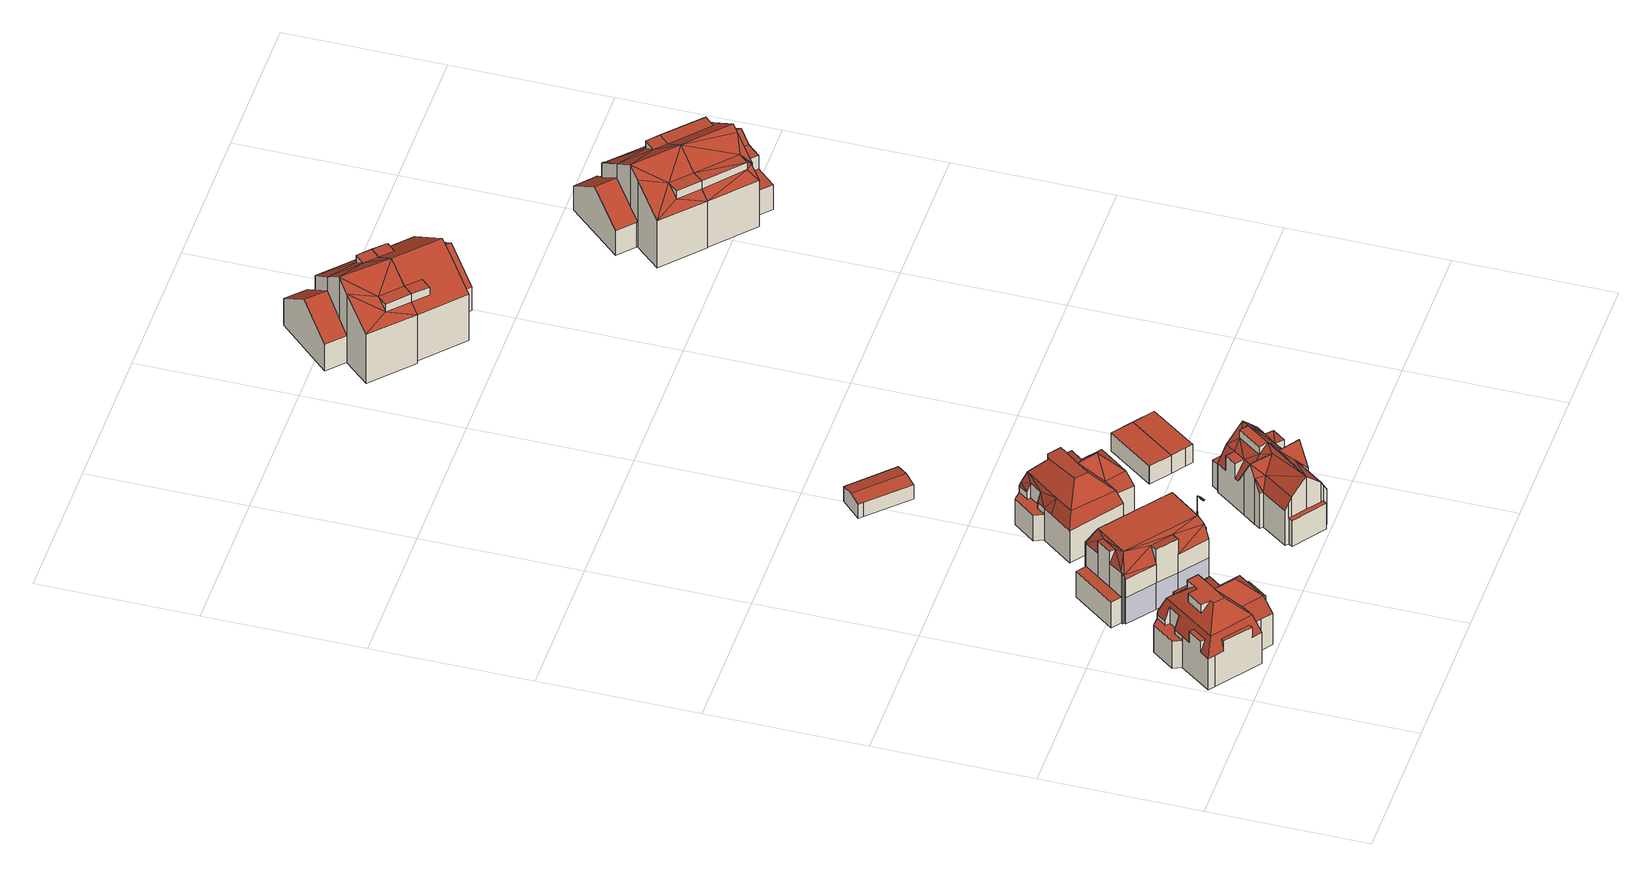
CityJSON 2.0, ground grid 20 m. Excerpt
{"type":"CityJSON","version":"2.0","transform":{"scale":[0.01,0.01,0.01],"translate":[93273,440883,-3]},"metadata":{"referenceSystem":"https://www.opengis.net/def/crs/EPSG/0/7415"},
"CityObjects":{
"building1":{"type":"Building","attributes":{"yearOfConstruction":1922,"hoogste_bouwlaag":2,"statusOmschr":"Pand in gebruik","aantalBouwlagen":3,"laagste_bouwlaag":0,"typeOmschr":"vrijstaand","class":"Pand"},"address":[{"CountryName":"Nederland","LocalityName":"Rotterdam","ThoroughfareNumber":"3","ThoroughfareName":"Plaszicht","PostalCode":"3054AV"}],"geometry":[{"type":"Solid","lod":"2","boundaries":[[[[0,1,2,3,4,5,6,7,8,9,10,11,12]],[[13,14,15,16]],[[17,18,19]],[[20,21,22,23]],[[18,24,25,19]],[[24,26,27,25]],[[26,28,29,27]],[[30,31,24,32]],[[33,34,35,36,37,38,39,28,26,24,31]],[[32,24,18,17]],[[36,35,40,29,28,39,41,42]],[[43,44,45,46]],[[25,27,47,48]],[[49,50,51,52]],[[30,32,53,54]],[[55,56,57,58,59,60,61,62]],[[63,19,25,48,64]],[[65,66,67,68,52,51,69,70,29,40,71,72,73,74]],[[75,76,17,19,63,77,14,13]],[[78,47,27,29,70,79,80,21,20]],[[46,45,81,71,40,30,54,82]],[[83,40,35]],[[84,40,83]],[[30,84,31]],[[30,40,84]],[[17,53,32]],[[76,53,17]],[[42,41,38,37]],[[84,83,34,33]],[[74,73,55,62]],[[56,55,73,72]],[[60,59,67,66]],[[68,67,59,8,7,70,69,50,49]],[[61,60,66,65]],[[62,61,65,74]],[[82,54,12,11,71,81,44,43]],[[54,53,0,12]],[[1,0,53,76]],[[16,15,77,63,2,1,76,75]],[[63,64,3,2]],[[64,48,4,3]],[[48,47,5,4]],[[23,22,80,79,6,5,47,78]],[[79,70,7,6]],[[59,58,9,8]],[[10,9,58,57]],[[71,11,10,57,56,72]],[[77,15,14]],[[75,13,16]],[[21,80,22]],[[20,23,78]],[[39,38,41]],[[36,42,37]],[[33,31,84]],[[34,83,35]],[[43,46,82]],[[44,81,45]],[[52,68,49]],[[51,50,69]]]],"semantics":{"surfaces":[{"type":"GroundSurface"},{"type":"RoofSurface"},{"type":"WallSurface"}],"values":[[0,1,1,1,1,1,1,1,1,1,1,1,1,1,1,1,1,1,1,1,1,1,1,1,1,1,1,2,2,2,2,2,2,2,2,2,2,2,2,2,2,2,2,2,2,2,2,2,2,2,2,2,2,2,2,2,2,2,2]]}}]},
"building2":{"type":"Building","attributes":{"yearOfConstruction":1922,"hoogste_bouwlaag":2,"statusOmschr":"Pand in gebruik","aantalBouwlagen":3,"laagste_bouwlaag":0,"typeOmschr":"vrijstaand","class":"Pand"},"address":[{"CountryName":"Nederland","LocalityName":"Rotterdam","ThoroughfareNumber":"4","ThoroughfareName":"Plaszicht","PostalCode":"3054AV"}],"geometry":[{"type":"Solid","lod":"2","boundaries":[[[[85,86,87,88,89,90,91,92,93,94,95,96,97,98,99,100,101,102]],[[103,104,105,106]],[[107,108,109,110]],[[111,112,113,114]],[[115,116,117,118,119,120]],[[121,122,123,108,107,124]],[[125,126,88,87]],[[126,127,89,88]],[[127,128,90,89]],[[114,113,109]],[[108,129,114]],[[108,114,109]],[[113,130,131]],[[113,131,109]],[[108,123,129]],[[129,132,114]],[[133,110,134]],[[107,110,133]],[[135,107,133]],[[124,107,135]],[[136,135,133]],[[136,133,137]],[[103,109,104]],[[134,110,103]],[[134,103,138]],[[134,138,139]],[[110,109,103]],[[104,109,140]],[[141,140,142]],[[104,140,141]],[[140,131,143]],[[109,131,140]],[[115,120,132,129]],[[119,118,131,130]],[[132,120,119,130,112,111]],[[118,93,92,143,131]],[[123,97,96,115,129]],[[141,142,128,127]],[[139,138,126,125]],[[106,105,141,127,126,138]],[[118,117,94,93]],[[95,94,117,116]],[[96,95,116,115]],[[98,97,123,122]],[[122,121,99,98]],[[100,99,121,124]],[[124,135,101,100]],[[102,101,135,136]],[[136,137,85,102]],[[137,133,86,85]],[[140,143,92,91]],[[103,106,138]],[[104,141,105]],[[113,112,130]],[[114,132,111]],[[134,139,125,87,86,133]],[[140,91,90,128,142]]]],"semantics":{"surfaces":[{"type":"GroundSurface"},{"type":"RoofSurface"},{"type":"ClosureSurface"},{"type":"WallSurface"}],"values":[[0,1,1,1,1,1,2,2,2,1,1,1,1,1,1,1,1,1,1,1,1,1,1,1,1,1,1,1,1,1,1,1,3,3,3,3,3,3,3,3,3,3,3,3,3,3,3,3,3,3,3,3,3,3,3,3,3]]}}]},
"cityfurniture1":{"type":"CityFurniture","attributes":{"Lichtpunttype":"Straatverlichting","Brondatum":"12-06-2019","Buurt_nummer":"62","Masttype":"MAST 4M LPH 4M VERZ CON PT D60 PC VALMONT ART.301246 TEK.200.C.452","Lamptype":"PLL 36W KL.830 XTRA POLAR","Buurtnaam":"Hillegersberg Noord","Nummer":"4","Geplaatst_op":"01-01-2000","Wijknummer":"6","Nivo":"0","Datum_laatste_mutatie":"07-06-2019","Straatnaam":"Plaszicht","Thema":"Lichtmasten","Beheerobject":"88528/OVL-004","Armatuurtype":"76 2000 SDN 1X PLL 36W EVSA D60","Objecthoogte":"4","Klasse":"Tertiaire weg","Wijknaam":"Hillegersberg-Schiebroek","class":"Paal","function":"Lichtmast"},"geometry":[{"type":"MultiSurface","lod":"2","boundaries":[[[144,145,146,147]],[[148,149,150,151,152]],[[153,154,155,156,157]],[[156,155,154,158,159]],[[152,151,150,160]],[[161,162,163]],[[164,165,166]],[[167,168,169]],[[170,171,161,163]],[[172,173,174,175]],[[176,177,178]],[[162,179,180,164]],[[154,181,182,158]],[[183,173,172]],[[159,158,145,144]],[[184,149,148]],[[176,178,185]],[[147,186,187]],[[188,189,150]],[[182,190,191]],[[182,148,190]],[[192,147,187,193]],[[183,194,167,173]],[[168,192,193,169]],[[148,152,190]],[[149,188,150]],[[158,182,191,195]],[[173,167,169,196]],[[179,197,180]],[[198,199,200]],[[181,201,182]],[[202,164,166]],[[188,203,189]],[[158,195,145]],[[180,197,204,205]],[[180,205,165]],[[206,184,148]],[[164,180,165]],[[197,172,175,204]],[[207,208,209,210]],[[203,163,162,189]],[[190,152,160,211]],[[198,156,159,199]],[[145,195,146]],[[179,183,172,197]],[[191,190,211]],[[173,196,174]],[[189,208,207]],[[160,212,213]],[[160,207,210,212]],[[150,189,207,160]],[[208,202,166,209]],[[214,215,216,217]],[[144,147,192]],[[189,202,208]],[[195,191,211,146]],[[215,218,216]],[[219,157,156]],[[194,168,167]],[[194,144,192,168]],[[201,206,148,182]],[[220,170,221]],[[222,223,224,225]],[[153,226,154]],[[227,228,229]],[[189,162,164,202]],[[227,220,221,228]],[[230,231,232]],[[178,177,233]],[[223,232,224]],[[234,235,236]],[[161,237,179,162]],[[221,170,203]],[[176,198,200,177]],[[226,181,154]],[[238,239,240]],[[229,228,188]],[[241,214,242]],[[236,235,243]],[[230,244,245,231]],[[233,177,183]],[[228,221,203,188]],[[234,185,178,235]],[[223,230,232]],[[246,234,236]],[[177,200,194,183]],[[247,248,227,249]],[[226,201,181]],[[226,250,206,201]],[[171,236,237,161]],[[235,178,233,243]],[[199,159,144,194]],[[243,233,183,179]],[[185,251,198,176]],[[251,219,156,198]],[[170,163,203]],[[237,243,179]],[[250,252,184,206]],[[184,229,188,149]],[[236,243,237]],[[200,199,194]],[[253,254,255]],[[254,256,257]],[[258,259,260]],[[241,261,215,214]],[[262,263,234,246]],[[264,265,266,267]],[[268,269,261,241]],[[264,270,271,272]],[[273,267,266,274]],[[275,276,277,278]],[[264,272,265]],[[279,253,255,280]],[[276,281,282,277]],[[281,283,284,282]],[[285,230,223]],[[286,262,246,287]],[[270,275,278,288]],[[261,289,215]],[[254,257,255]],[[256,258,257]],[[290,285,223]],[[240,239,185]],[[257,291,260,292]],[[244,241,242,245]],[[293,286,287,220]],[[294,295,296]],[[270,288,271]],[[260,291,257,258]],[[247,249,252]],[[280,297,298,299]],[[290,223,222]],[[269,299,298,289]],[[269,289,261]],[[300,268,241]],[[286,293,301]],[[263,240,185,234]],[[300,244,230]],[[287,246,236,171]],[[241,244,300]],[[302,303,304]],[[287,171,170,220]],[[302,304,305]],[[217,216,226]],[[215,306,247,218]],[[285,300,230]],[[289,298,306,215]],[[297,307,308,309]],[[239,310,251,185]],[[297,306,298]],[[311,301,293]],[[312,313,153,157,314]],[[255,257,315,307]],[[316,311,293]],[[315,292,311,316]],[[306,309,248,247]],[[280,255,297]],[[307,315,316,308]],[[257,292,315]],[[255,307,297]],[[292,301,311]],[[297,309,306]],[[309,308,248]],[[225,224,310,239]],[[301,262,286]],[[216,218,250,226]],[[231,245,314]],[[317,314,219]],[[232,231,314,317]],[[232,317,310]],[[308,316,293,248]],[[249,184,252]],[[248,293,220,227]],[[218,247,252,250]],[[249,227,229,184]],[[310,317,219,251]],[[314,157,219]],[[224,232,310]],[[318,305,319]],[[319,238,240,263]],[[301,319,263,262]],[[260,318,320]],[[242,214,217]],[[260,320,292]],[[313,217,226,153]],[[292,320,301]],[[242,313,312,314,245]],[[260,302,305,318]],[[305,304,238,319]],[[242,217,313]],[[320,318,319,301]],[[146,211,321]],[[174,196,322,323,324]],[[213,325,326]],[[146,321,186]],[[296,295,269]],[[209,166,327,328]],[[175,174,324]],[[210,209,328,329]],[[204,175,324,330]],[[165,205,330,331]],[[295,299,269]],[[332,294,296]],[[147,146,186]],[[205,204,330]],[[166,165,333,327]],[[165,331,333]],[[283,334,284]],[[279,280,299,295]],[[272,271,335]],[[336,285,290]],[[336,337,285]],[[335,338,302]],[[337,300,285]],[[265,272,335,259]],[[169,193,339,322]],[[265,259,258]],[[278,277,336,340]],[[196,169,322]],[[193,187,339]],[[341,337,342]],[[284,342,337]],[[341,300,337]],[[338,343,303,302]],[[271,288,338,335]],[[277,282,336]],[[288,278,343,338]],[[186,344,339]],[[341,268,300]],[[345,273,274,346]],[[334,347,342,284]],[[341,296,268]],[[296,269,268]],[[282,284,337,336]],[[222,225,238,304]],[[265,258,266]],[[342,332,296,341]],[[348,345,346,349]],[[274,266,258,256]],[[340,343,278]],[[350,351,294,332]],[[294,349,279,295]],[[335,302,260]],[[346,274,254]],[[351,348,294]],[[350,332,342]],[[340,336,290]],[[225,239,238]],[[346,254,253]],[[274,256,254]],[[348,349,294]],[[347,350,342]],[[349,346,253,279]],[[259,335,260]],[[352,276,275,353]],[[329,328,327,333,331,330,324,323,322,339,344,354,355,356,326,325]],[[321,355,354]],[[353,275,270,357]],[[343,340,290,303]],[[321,358,356,355]],[[359,360,264,267]],[[361,359,267,273]],[[290,222,304,303]],[[362,283,281,363]],[[364,361,365]],[[366,353,352,367]],[[363,281,276,352]],[[360,357,270,264]],[[368,369,370]],[[371,372,373]],[[334,283,362,374]],[[361,273,345,372]],[[360,359,361,372,375,369,376,377,374,362,363,352,353,357]],[[347,334,374,377]],[[370,369,375,378]],[[375,348,351,369]],[[351,350,376,369]],[[375,379,378]],[[380,379,375]],[[372,345,348,375]],[[350,347,377,376]],[[381,377,382,383]],[[384,360,385]],[[367,352,363,386]],[[382,377,376,387]],[[388,376,369,368]],[[373,372,361,364]],[[389,362,374,390]],[[390,374,377,381]],[[385,360,391]],[[392,357,393]],[[387,376,388]],[[391,360,357,392]],[[365,361,359,394]],[[366,395,353]],[[386,363,362,389]],[[393,357,353,395]],[[384,394,359,360]],[[380,375,372,371]],[[213,212,325]],[[212,210,329,325]],[[211,160,213,358]],[[187,186,339]],[[211,358,321]],[[186,321,354,344]],[[358,213,326,356]],[[396,397,398]],[[399,400,401]],[[402,403,404]],[[405,406,407]],[[408,409,410]],[[411,412,413]],[[399,401,414]],[[415,414,416,417,418]],[[419,420,421,422]],[[423,404,424,425,426,427,428]],[[425,429,430,431,432,397,413,433]],[[424,425,433]],[[415,417,416,434]],[[415,435,436,437,427,426,425,424,402,400,399,414]],[[426,427,438,432,431]],[[405,439,405,412]],[[412,440,441]],[[405,408,397,396]],[[435,442,436]],[[411,443,444]],[[445,411,444,446,408,410,447]],[[414,434,415]],[[448,408,446]],[[425,426,430,429]],[[405,396,398,439]],[[437,442,428]],[[428,449,450,442]],[[424,433,402]],[[414,434,416]],[[396,405,412,413,397]],[[412,411,445,447,410,408,405]],[[421,425,426,422]],[[428,437,427]],[[451,412,440]],[[450,435,415]],[[412,441,405]],[[406,405,412]],[[399,403,400]],[[442,435,450]],[[409,407,406,451,440,441]],[[442,437,436]],[[412,411,440]],[[405,409,408]],[[452,399,414]],[[440,411,445]],[[453,404,403,452]],[[434,412,405,415]],[[406,412,451]],[[409,405,441]],[[403,399,452]],[[404,402,424]],[[444,446,448,426,425,443]],[[405,407,409]],[[414,401,400,402,433,413,412,434,414,434]],[[408,410,447,445,411,413,397]],[[426,431,430]],[[453,449,428,423,404]],[[427,437,438]],[[449,453,452,414,415,450]],[[409,441,440,445,447,410]],[[403,402,400]],[[398,397,432,438,437,436,435,418,417,415,418,415,405,439]],[[415,418,435]],[[454,455,456,457]],[[457,425,426,456]],[[458,459,457,456,460]],[[459,425,457]],[[461,462,443,425,459,458]],[[419,455,454,420]],[[463,446,464,460,426]],[[456,426,460]],[[461,464,446,462]],[[456,455,419,422,426]],[[458,460,464,461]],[[465,420,454,457,425]]]}]},
"building3":{"type":"Building","attributes":{"yearOfConstruction":1922,"hoogste_bouwlaag":2,"statusOmschr":"Pand in gebruik","aantalBouwlagen":3,"laagste_bouwlaag":0,"typeOmschr":"vrijstaand","class":"Pand"},"address":[{"CountryName":"Nederland","LocalityName":"Rotterdam","ThoroughfareNumber":"5","ThoroughfareName":"Plaszicht","PostalCode":"3054AV"}],"geometry":[{"type":"Solid","lod":"2","boundaries":[[[[466,467,468,469,470,471,472,473,474,475,476]],[[477,478,479,480]],[[479,481,482,483]],[[484,485,486]],[[481,487,488,482]],[[489,490,491,488,487]],[[492,493,489,487,481,479,478]],[[482,488,494,495]],[[486,483,496,497]],[[498,499,490,477]],[[500,501,480,484]],[[483,482,495,496]],[[484,486,497,500]],[[502,494,488,491]],[[477,480,501,498]],[[503,504,505,506,507,508,509,510]],[[480,479,485]],[[484,480,485]],[[485,479,483]],[[486,485,483]],[[477,511,478]],[[477,512,511]],[[512,490,513]],[[477,490,512]],[[499,514,515]],[[499,515,516]],[[490,516,517]],[[517,518,491]],[[517,519,518]],[[490,499,516]],[[518,502,491]],[[490,517,491]],[[512,513,489,493]],[[511,512,493,492]],[[508,507,518,519]],[[507,472,471,494,502,518]],[[509,508,519,517]],[[510,509,517,516]],[[516,515,503,510]],[[504,503,515,514]],[[507,506,473,472]],[[474,473,506,505]],[[475,474,505,504]],[[498,501,466,476]],[[467,466,501,500]],[[500,497,468,467]],[[497,496,469,468]],[[496,495,470,469]],[[495,494,471,470]],[[489,513,490]],[[492,478,511]],[[498,476,475,504,514,499]]]],"semantics":{"surfaces":[{"type":"GroundSurface"},{"type":"RoofSurface"},{"type":"WallSurface"}],"values":[[0,1,1,1,1,1,1,1,1,1,1,1,1,1,1,1,1,1,1,1,1,1,1,1,1,1,1,1,1,1,1,1,2,2,2,2,2,2,2,2,2,2,2,2,2,2,2,2,2,2,2,2]]}}]},
"building4":{"type":"Building","attributes":{"yearOfConstruction":1922,"hoogste_bouwlaag":2,"statusOmschr":"Pand in gebruik","aantalBouwlagen":4,"laagste_bouwlaag":1,"typeOmschr":"vrijstaand","class":"Pand"},"address":[{"CountryName":"Nederland","LocalityName":"Rotterdam","ThoroughfareNumber":"6","ThoroughfareName":"Plaszicht","PostalCode":"3054AV"}],"geometry":[{"type":"Solid","lod":"2","boundaries":[[[[520,521,522,523,524,525,526,527,528,529,530,531,532,533,534,535,536,537]],[[538,539,540,541]],[[542,543,544,545]],[[546,547,548,549]],[[550,551,552,553]],[[554,555,541,556]],[[553,552,557,558]],[[559,560,561,562,563,564]],[[565,566,567,568,556]],[[569,570,551,550]],[[540,539,571,572,573]],[[574,575,576,577,578,579,580]],[[581,557,582,583,584,585]],[[586,587,588,589,590]],[[586,590,591]],[[573,586,591]],[[544,573,591]],[[592,540,573]],[[592,541,540]],[[593,541,592]],[[594,565,593]],[[594,593,545]],[[593,556,541]],[[544,592,573]],[[593,565,556]],[[595,570,596]],[[595,548,570]],[[573,572,586]],[[586,572,597]],[[597,598,587]],[[586,597,587]],[[557,591,582]],[[551,544,552]],[[570,545,544]],[[548,545,570]],[[599,594,545]],[[548,599,545]],[[544,591,552]],[[547,599,548]],[[557,552,591]],[[570,544,551]],[[593,592,543,542]],[[564,563,565,594]],[[563,562,566,565]],[[559,564,594,599]],[[562,535,534,567,566]],[[546,521,520,559,599,547]],[[591,590,576,575]],[[583,582,574,580]],[[590,589,577,576]],[[582,591,575,574]],[[584,583,580,525,524]],[[577,589,588,529,528]],[[581,585,523,522]],[[585,584,524,523]],[[580,579,526,525]],[[579,578,527,526]],[[528,527,578,577]],[[530,529,588,587]],[[587,598,531,530]],[[532,531,598,597]],[[571,533,532,597,572]],[[554,568,567,534,533,571,539,538,555]],[[536,535,562,561]],[[537,536,561,560]],[[560,559,520,537]],[[541,555,538]],[[545,593,542]],[[544,543,592]],[[595,549,548]],[[556,568,554]],[[596,570,569]],[[558,557,581]],[[596,569,550,553,558,581,522,521,546,549,595]]]],"semantics":{"surfaces":[{"type":"GroundSurface"},{"type":"RoofSurface"},{"type":"WallSurface"}],"values":[[0,1,1,1,1,1,1,1,1,1,1,1,1,1,1,1,1,1,1,1,1,1,1,1,1,1,1,1,1,1,1,1,1,1,1,1,1,1,1,1,1,2,2,2,2,2,2,2,2,2,2,2,2,2,2,2,2,2,2,2,2,2,2,2,2,2,2,2,2,2,2,2,2,2]]}}]},
"building5":{"type":"Building","attributes":{"yearOfConstruction":1935,"statusOmschr":"Pand in gebruik","aantalBouwlagen":1,"class":"Pand"},"address":[{"CountryName":"Nederland","LocalityName":"Rotterdam"}],"geometry":[{"type":"Solid","lod":"2","boundaries":[[[[600,601,602,603,604]],[[605,606,607,608]],[[608,607,609,610,611]],[[600,604,606,605]],[[605,608,611,601,600]],[[611,610,602,601]],[[610,609,603,602]],[[606,604,603,609,607]]]],"semantics":{"surfaces":[{"type":"GroundSurface"},{"type":"RoofSurface"},{"type":"WallSurface"}],"values":[[0,1,1,2,2,2,2,2]]}}]},
"building6":{"type":"Building","attributes":{"yearOfConstruction":1922,"statusOmschr":"Pand in gebruik","aantalBouwlagen":1,"class":"Pand"},"address":[{"CountryName":"Nederland","LocalityName":"Rotterdam"}],"geometry":[{"type":"Solid","lod":"2","boundaries":[[[[612,613,614,615,616]],[[617,618,619,620,621]],[[617,621,613,612]],[[621,620,614,613]],[[620,619,615,614]],[[616,615,619,618]],[[612,616,618,617]]]],"semantics":{"surfaces":[{"type":"GroundSurface"},{"type":"RoofSurface"},{"type":"WallSurface"}],"values":[[0,1,2,2,2,2,2]]}}]},
"building7":{"type":"Building","attributes":{"yearOfConstruction":1922,"statusOmschr":"Pand in gebruik","aantalBouwlagen":1,"class":"Pand"},"address":[{"CountryName":"Nederland","LocalityName":"Rotterdam"}],"geometry":[{"type":"Solid","lod":"2","boundaries":[[[[622,623,624,613,612]],[[625,617,621,626,627]],[[625,627,623,622]],[[627,626,624,623]],[[626,621,613,624]],[[612,613,621,617]],[[622,612,617,625]]]],"semantics":{"surfaces":[{"type":"GroundSurface"},{"type":"RoofSurface"},{"type":"WallSurface"}],"values":[[0,1,2,2,2,2,2]]}}]},
"building8":{"type":"Building","attributes":{"yearOfConstruction":1935,"hoogste_bouwlaag":2,"statusOmschr":"Pand in gebruik","aantalBouwlagen":3,"laagste_bouwlaag":0,"typeOmschr":"half vrijstaand","class":"Pand"},"address":[{"CountryName":"Nederland","LocalityName":"Rotterdam","ThoroughfareNumber":"6","ThoroughfareName":"Wilgenoord","PostalCode":"3054AW"}],"geometry":[{"type":"Solid","lod":"2","boundaries":[[[[628,629,630,631,632,633,634,635]],[[636,637,638,639]],[[640,641,642,643]],[[644,645,646,647,648]],[[647,646,649,650,651]],[[652,653,654]],[[652,654,655]],[[639,638,656]],[[638,657,658]],[[654,653,657]],[[654,657,638]],[[638,658,656]],[[656,658,641]],[[641,658,659]],[[660,661,662]],[[661,659,662]],[[656,641,640]],[[641,659,661]],[[663,661,660]],[[655,654,637,636]],[[643,642,661,663]],[[648,647,657,653]],[[647,651,658,657]],[[651,650,659,658]],[[660,662,631,630]],[[650,649,633,632]],[[645,634,633,649,646]],[[635,634,645,644]],[[644,648,628,635]],[[639,656,640,643,663,660,630,629,652,655,636]],[[637,654,638]],[[641,661,642]],[[650,632,631,662,659]],[[652,629,628,648,653]]]],"semantics":{"surfaces":[{"type":"GroundSurface"},{"type":"RoofSurface"},{"type":"WallSurface"}],"values":[[0,1,1,1,1,1,1,1,1,1,1,1,1,1,1,1,1,1,1,2,2,2,2,2,2,2,2,2,2,2,2,2,2,2]]}}]},
"building9":{"type":"Building","attributes":{"yearOfConstruction":1935,"hoogste_bouwlaag":2,"statusOmschr":"Pand in gebruik","aantalBouwlagen":3,"laagste_bouwlaag":0,"typeOmschr":"half vrijstaand","class":"Pand"},"address":[{"CountryName":"Nederland","LocalityName":"Rotterdam","ThoroughfareNumber":"6","ThoroughfareName":"Wilgenoord","PostalCode":"3054AW"}],"geometry":[{"type":"Solid","lod":"2","boundaries":[[[[664,665,666,667,668,669,670,671]],[[652,655,672,673,639,656,674,675,676]],[[677,636,639,673]],[[678,640,643,679]],[[680,681,682,683,684]],[[684,683,685,686,687]],[[656,640,678,688,663,660,689,690,674]],[[672,655,636,677]],[[676,675,683,682]],[[675,674,685,683]],[[674,690,686,685]],[[686,690,689,667,666]],[[679,643,663,688]],[[639,636,655,652,669,668,660,663,643,640,656]],[[671,670,682,681]],[[664,671,681,680]],[[680,684,687,665,664]],[[687,686,666,665]],[[689,660,668,667]],[[677,673,672]],[[678,679,688]],[[682,670,669,652,676]]]],"semantics":{"surfaces":[{"type":"GroundSurface"},{"type":"RoofSurface"},{"type":"WallSurface"}],"values":[[0,1,1,1,1,1,1,2,2,2,2,2,2,2,2,2,2,2,2,2,2,2]]}}]},
"building10":{"type":"Building","attributes":{"yearOfConstruction":1935,"hoogste_bouwlaag":2,"statusOmschr":"Pand in gebruik","aantalBouwlagen":3,"laagste_bouwlaag":0,"typeOmschr":"half vrijstaand","class":"Pand"},"address":[{"CountryName":"Nederland","LocalityName":"Rotterdam","ThoroughfareNumber":"4","ThoroughfareName":"Wilgenoord","PostalCode":"3054AW"}],"geometry":[{"type":"Solid","lod":"2","boundaries":[[[[691,692,693,694,695,696,697,698,699,700]],[[701,702,703,704]],[[705,706,707,708]],[[709,710,711,712,713,714,715]],[[713,712,716,717,718,719]],[[720,721,722]],[[703,722,723]],[[703,723,724]],[[725,720,726]],[[704,703,724]],[[727,722,721]],[[728,727,721]],[[720,722,703]],[[725,721,720]],[[706,723,729]],[[724,723,706]],[[724,706,705]],[[730,731,732]],[[706,732,731]],[[706,729,732]],[[733,731,730]],[[726,720,702,701]],[[708,707,731,733]],[[715,714,727,728]],[[714,713,722,727]],[[713,719,723,722]],[[719,718,729,723]],[[718,696,695,732,729]],[[730,732,695,694]],[[718,717,697,696]],[[717,716,698,697]],[[711,699,698,716,712]],[[700,699,711,710]],[[691,700,710,709]],[[715,728,721,692,691,709]],[[693,692,721,725]],[[704,724,705,708,733,730,694,693,725,726,701]],[[702,720,703]],[[706,731,707]]]],"semantics":{"surfaces":[{"type":"GroundSurface"},{"type":"RoofSurface"},{"type":"WallSurface"}],"values":[[0,1,1,1,1,1,1,1,1,1,1,1,1,1,1,1,1,1,1,1,1,2,2,2,2,2,2,2,2,2,2,2,2,2,2,2,2,2,2]]}}]},
"building11":{"type":"Building","attributes":{"yearOfConstruction":1935,"hoogste_bouwlaag":2,"statusOmschr":"Pand in gebruik","aantalBouwlagen":3,"laagste_bouwlaag":0,"typeOmschr":"half vrijstaand","class":"Pand"},"address":[{"CountryName":"Nederland","LocalityName":"Rotterdam","ThoroughfareNumber":"3","ThoroughfareName":"Wilgenoord","PostalCode":"3054AW"}],"geometry":[{"type":"Solid","lod":"2","boundaries":[[[[734,735,736,737,738,739,740,741,742]],[[743,701,704,744]],[[745,746,747,748]],[[749,750,751,746,745,752]],[[753,725,726,754,744,704,724,755,756,757,758]],[[748,747,759,760,761]],[[762,763,764,765,766]],[[767,768,769]],[[769,768,770]],[[771,724,767]],[[767,769,772]],[[767,724,705]],[[755,724,771]],[[771,767,772]],[[768,733,730]],[[768,730,770]],[[773,705,708]],[[767,705,773]],[[754,726,701,743]],[[757,756,747,746]],[[758,757,746,751]],[[755,771,760,759]],[[756,755,759,747]],[[760,771,772,764,763]],[[751,750,753,758]],[[773,708,733,768]],[[761,760,763,762]],[[748,761,762,766,735,734,752,745]],[[766,765,736,735]],[[764,772,769,737,736,765]],[[769,770,738,737]],[[770,730,739,738]],[[704,701,726,725,740,739,730,733,708,705,724]],[[742,741,750,749]],[[734,742,749,752]],[[743,744,754]],[[767,773,768]],[[750,741,740,725,753]]]],"semantics":{"surfaces":[{"type":"GroundSurface"},{"type":"RoofSurface"},{"type":"WallSurface"}],"values":[[0,1,1,1,1,1,1,1,1,1,1,1,1,1,1,1,1,1,2,2,2,2,2,2,2,2,2,2,2,2,2,2,2,2,2,2,2,2]]}}]}
},
"vertices":[
[1113,720,69],[1351,542,69],[986,65,69],[854,163,69],[745,244,69],[631,90,69],[96,488,69],[15,547,69],[312,948,69],[260,1055,69],[478,1340,69],[608,1326,69],[1227,874,69],[1226,470,699],[1023,204,716],[1067,171,716],[1270,436,699],[1239,536,794],[924,492,1016],[969,172,794],[546,214,698],[220,456,701],[191,417,701],[517,175,698],[684,670,1016],[727,351,794],[571,518,1016],[616,200,794],[447,610,1016],[134,557,794],[1121,860,794],[794,818,1016],[1008,707,794],[872,923,1016],[748,1016,1016],[666,905,1016],[634,862,1016],[528,941,1016],[379,739,1016],[485,661,1016],[629,1225,794],[379,739,882],[528,941,882],[1043,1008,751],[786,1196,757],[751,1149,758],[1009,961,751],[631,90,545],[745,244,545],[230,838,712],[101,663,712],[149,628,712],[278,802,712],[1113,720,567],[1227,874,567],[503,1206,481],[593,1328,481],[478,1340,481],[260,1055,481],[312,948,481],[396,1062,481],[449,1023,481],[556,1167,481],[986,65,544],[854,163,545],[449,1023,727],[396,1062,547],[312,948,547],[230,838,547],[101,663,547],[15,547,547],[608,1326,583],[593,1328,547],[503,1206,547],[556,1167,727],[1270,436,520],[1351,542,514],[1067,171,537],[517,175,546],[96,488,548],[191,417,549],[786,1196,578],[1043,1008,571],[748,1016,886],[872,923,886],
[1890,1128,97],[1843,1165,97],[1757,1061,97],[1408,1322,97],[1163,1512,97],[818,1775,97],[833,1794,97],[813,1810,97],[825,1826,97],[706,1915,97],[1114,2455,97],[1230,2367,97],[1242,2383,97],[1879,1902,97],[1849,1863,97],[2181,1611,97],[2152,1567,97],[2199,1531,97],[1472,1407,1002],[1225,1594,1001],[1163,1512,1013],[1408,1322,1014],[2103,1599,1069],[1265,2235,1067],[962,1838,1068],[1800,1200,1067],[1098,2191,1027],[960,2005,1027],[1021,1958,1020],[1161,2143,1018],[1230,2367,484],[1114,2455,486],[706,1915,488],[825,1826,486],[960,2005,485],[1098,2191,484],[1849,1863,950],[1879,1902,846],[1242,2383,843],[2181,1611,954],[1757,1061,496],[1408,1322,497],[1163,1512,497],[818,1775,498],[1230,2367,836],[960,2005,848],[825,1826,864],[1098,2191,842],[1843,1165,951],[1810,1125,954],[2152,1567,949],[2199,1531,825],[1890,1128,826],[1408,1322,775],[1757,1061,782],[833,1794,832],[1163,1512,780],[818,1775,781],[813,1810,832],
[2707,1468,540],[2707,1468,541],[2706,1466,542],[2706,1466,541],[2708,1471,541],[2708,1472,542],[2706,1470,543],[2707,1470,543],[2707,1469,543],[2711,1472,537],[2710,1471,539],[2710,1471,538],[2709,1471,538],[2710,1472,537],[2709,1470,540],[2708,1469,539],[2705,1468,543],[2705,1472,540],[2704,1470,541],[2706,1472,540],[2703,1469,542],[2702,1467,542],[2702,1467,543],[2705,1467,540],[2705,1466,540],[2704,1465,540],[2707,1474,539],[2707,1473,539],[2704,1468,540],[2704,1467,540],[2703,1466,540],[2702,1466,540],[2707,1471,537],[2706,1470,538],[2707,1472,537],[2704,1470,540],[2703,1468,541],[2710,1472,539],[2709,1470,541],[2705,1469,539],[2709,1473,540],[2708,1473,536],[2705,1465,542],[2705,1465,541],[2707,1472,541],[2705,1470,542],[2707,1469,542],[2707,1468,542],[2706,1466,540],[2704,1465,541],[2706,1468,539],[2708,1468,541],[2703,1465,540],[2703,1468,540],[2708,1471,537],[2707,1469,538],[2707,1470,538],[2710,1472,540],[2703,1469,543],[2706,1472,541],[2702,1466,541],[2702,1467,541],[2709,1472,540],[2704,1468,543],[2704,1469,543],[2703,1467,543],[2703,1467,544],[2706,1467,543],[2703,1466,544],[2704,1466,544],[2713,1475,534],[2712,1476,535],[2712,1475,536],[2712,1474,536],[2712,1475,537],[2710,1472,536],[2708,1475,538],[2707,1474,540],[2710,1475,531],[2711,1475,531],[2710,1474,533],[2710,1475,533],[2711,1473,538],[2709,1475,538],[2708,1474,540],[2708,1473,540],[2712,1475,531],[2712,1474,533],[2711,1474,533],[2706,1471,538],[2707,1474,536],[2706,1472,538],[2706,1473,538],[2705,1472,539],[2709,1475,533],[2709,1474,534],[2708,1474,534],[2713,1476,532],[2712,1475,534],[2705,1471,539],[2713,1475,532],[2712,1474,534],[2707,1474,537],[2711,1476,537],[2710,1476,537],[2710,1475,539],[2711,1474,538],[2709,1472,536],[2710,1474,538],[2713,1480,528],[2712,1480,528],[2712,1479,530],[2711,1480,528],[2711,1479,530],[2711,1479,528],[2710,1479,528],[2710,1478,530],[2713,1477,532],[2708,1476,535],[2708,1475,535],[2711,1479,523],[2711,1479,526],[2711,1480,526],[2711,1480,523],[2714,1477,530],[2714,1478,530],[2711,1478,523],[2711,1478,526],[2710,1478,526],[2712,1480,523],[2712,1480,526],[2711,1477,523],[2712,1477,523],[2712,1476,525],[2711,1477,525],[2713,1479,528],[2713,1479,531],[2712,1476,523],[2712,1476,526],[2713,1476,523],[2713,1476,526],[2712,1476,529],[2708,1476,536],[2708,1475,537],[2711,1477,526],[2713,1477,533],[2711,1476,529],[2710,1479,530],[2710,1478,532],[2709,1476,536],[2714,1479,526],[2714,1479,528],[2714,1478,528],[2712,1478,533],[2713,1478,533],[2713,1479,530],[2713,1476,530],[2709,1477,534],[2710,1477,529],[2710,1476,529],[2710,1476,531],[2710,1477,531],[2712,1477,535],[2711,1479,533],[2711,1478,535],[2711,1477,535],[2710,1473,534],[2710,1477,534],[2711,1474,535],[2711,1474,536],[2711,1473,535],[2711,1479,532],[2710,1478,535],[2710,1473,535],[2709,1477,531],[2709,1476,533],[2710,1477,532],[2705,1465,543],[2669,1417,551],[2668,1417,551],[2668,1418,551],[2669,1418,555],[2669,1417,555],[2667,1419,554],[2668,1419,554],[2668,1418,555],[2667,1418,552],[2667,1419,552],[2714,1478,526],[2667,1419,553],[2713,1477,523],[2710,1478,528],[2712,1476,527],[2713,1476,528],[2710,1477,527],[2670,1416,552],[2711,1476,527],[2714,1477,528],[2714,1477,526],[2711,1477,527],[2670,1416,553],[2713,1480,523],[2713,1480,526],[2714,1477,523],[2714,1480,523],[2714,1480,526],[2714,1478,523],[2714,1479,523],[2712,1477,496],[2711,1477,496],[2670,1416,554],[2670,1417,554],[2670,1417,555],[2711,1478,496],[2704,1465,544],[2711,1480,496],[2711,1479,496],[2712,1480,496],[2713,1476,496],[2712,1476,496],[2712,1483,94],[2711,1483,94],[2710,1474,94],[2711,1474,94],[2717,1479,94],[2714,1479,496],[2717,1480,94],[2714,1483,94],[2713,1480,496],[2713,1483,94],[2713,1477,496],[2714,1480,496],[2714,1478,496],[2714,1477,496],[2716,1481,94],[2716,1482,94],[2715,1482,94],[2715,1475,94],[2716,1476,94],[2716,1475,94],[2709,1481,94],[2708,1480,94],[2712,1474,94],[2717,1477,94],[2717,1478,94],[2713,1474,94],[2714,1474,94],[2708,1479,94],[2708,1478,94],[2708,1476,94],[2709,1482,94],[2709,1475,94],[2665,1425,551],[2668,1429,550],[2665,1426,551],[2644,1371,559],[2661,1394,554],[2644,1370,559],[2677,1417,550],[2657,1395,546],[2674,1418,540],[2631,1377,561],[2672,1423,559],[2671,1424,558],[2667,1428,555],[2670,1425,557],[2670,1425,555],[2679,1419,555],[2643,1369,561],[2680,1420,550],[2643,1369,560],[2631,1377,560],[2642,1369,560],[2630,1377,560],[2631,1378,560],[2669,1427,546],[2677,1421,546],[2678,1421,547],[2669,1427,547],[2671,1420,540],[2679,1420,549],[2678,1421,549],[2669,1427,549],[2668,1428,549],[2668,1423,540],[2678,1422,549],[2670,1428,549],[2669,1428,549],[2668,1429,549],[2680,1420,549],[2643,1368,560],[2632,1379,559],[2649,1402,554],[2665,1425,550],[2667,1429,549],[2631,1378,561],[2676,1421,557],[2673,1423,557],[2651,1399,546],[2678,1421,551],[2678,1422,554],[2676,1421,555],[2669,1428,554],[2673,1423,555],[2669,1428,551],[2635,1376,550],[2635,1376,551],[2674,1422,558],[2641,1372,551],[2640,1373,550],[2684,1430,545],[2676,1436,545],[2676,1436,547],[2684,1431,547],[2685,1431,547],[2684,1430,547],[2676,1437,547],[2685,1431,553],[2678,1421,554],[2669,1427,551],[2676,1437,553],[2677,1421,547],
[2755,2862,95],[2993,2680,95],[2627,2203,95],[2391,2385,95],[2274,2233,95],[1662,2694,95],[1960,3082,95],[1910,3199,95],[2127,3483,95],[2250,3466,95],[2870,3012,95],[2779,2998,792],[2500,2966,994],[2351,2791,1007],[2664,2849,790],[2220,2637,1018],[2262,2320,789],[2375,2476,791],[2893,2670,796],[2566,2628,1027],[2610,2302,795],[2072,2751,1020],[1769,2707,800],[2341,3141,995],[2280,3374,798],[1933,2929,796],[2578,3068,988],[2428,3183,990],[1662,2694,580],[2274,2233,600],[2391,2385,596],[2627,2203,581],[2870,3012,583],[2264,3456,627],[2993,2680,586],[2755,2862,590],[1876,2973,584],[2158,3344,485],[2250,3466,485],[2127,3483,485],[1910,3199,485],[1960,3082,485],[2039,3186,485],[2073,3160,485],[2193,3317,485],[2578,3068,860],[2428,3183,859],[2341,3141,949],[2250,3466,578],[2158,3344,586],[2193,3317,709],[2073,3160,711],[1960,3082,584],[2039,3186,583],
[3681,1160,92],[3898,1000,92],[3427,364,92],[3388,394,92],[3138,57,92],[3096,87,92],[3061,38,92],[2660,327,92],[2695,377,92],[2654,407,92],[2896,743,92],[2857,772,92],[2912,847,92],[3032,1009,92],[3333,1418,92],[3346,1409,92],[3416,1503,92],[3751,1254,92],[3133,1146,526],[3101,1104,527],[3130,925,752],[3237,1070,749],[3461,1194,982],[3241,895,984],[3338,823,983],[3559,1122,983],[3898,1000,556],[3795,1076,770],[3711,964,771],[3815,888,558],[3658,675,558],[3483,656,772],[3290,676,943],[3529,501,951],[3241,1293,750],[3133,1146,750],[3341,1218,746],[3368,502,774],[3427,364,636],[3681,1160,482],[3751,1254,485],[3416,1503,485],[3346,1409,482],[3434,1344,482],[3621,1205,482],[3434,1344,744],[3346,1409,548],[3333,1418,521],[3241,1293,523],[3697,728,556],[3593,805,762],[3032,1009,741],[2964,917,950],[3212,731,944],[3071,105,485],[2899,229,485],[2729,353,485],[2695,377,485],[2660,327,485],[3061,38,485],[3096,87,485],[3427,364,548],[3071,105,778],[3096,87,724],[3138,57,634],[3388,394,634],[3020,753,770],[2896,743,615],[2654,407,618],[2695,377,705],[2729,353,775],[2899,229,987],[3241,895,863],[3461,1194,862],[3621,1205,984],[3815,888,749],[3697,728,749],[2912,847,791],[2857,772,623],[3681,1160,910],
[2528,4998,44],[2282,4740,44],[1825,5201,44],[1772,5254,44],[2017,5499,44],[2528,4998,262],[2017,5499,262],[1885,5367,301],[2397,4860,301],[1772,5254,255],[1825,5201,255],[2282,4740,255],
[3948,2615,67],[3518,2028,67],[3275,2210,67],[3269,2214,67],[3698,2799,67],[3948,2615,341],[3698,2799,341],[3269,2214,341],[3275,2210,341],[3518,2028,341],
[4198,2432,67],[3768,1842,67],[3683,1905,67],[4198,2432,341],[3683,1905,341],[3768,1842,341],
[3215,12168,82],[3702,11715,82],[2888,10851,82],[2388,11313,82],[2677,11633,82],[2462,11831,82],[3101,12511,82],[3334,12295,82],[3602,11609,1036],[3452,11747,1033],[3346,11632,1032],[3494,11494,1033],[3094,11070,1032],[2842,11304,1030],[2729,11182,1033],[2980,10949,1038],[3334,12295,480],[3101,12511,484],[2782,12172,815],[3008,11962,811],[3215,12168,603],[2462,11831,485],[2677,11633,483],[2801,11756,606],[3702,11715,823],[3215,12168,825],[3452,11747,925],[3602,11609,924],[3295,11283,1235],[3008,11962,1027],[2801,11756,1247],[2677,11633,1126],[2888,10851,823],[2729,11182,919],[2388,11313,828],[2980,10949,916],
[4537,11178,123],[3904,10500,123],[3686,10700,123],[3392,10385,123],[2888,10851,123],[3702,11715,123],[4187,11267,123],[4304,11395,123],[3753,11462,928],[3650,11351,1031],[3793,10822,1236],[3996,11051,1024],[4187,11267,824],[3753,11462,1034],[3269,10906,1029],[3155,10784,1035],[4537,11178,483],[4304,11395,494],[4187,11267,613],[3996,11051,812],[4218,10836,807],[3793,10822,598],[3686,10700,484],[3904,10500,485],[3155,10784,916],[3392,10385,826],[3686,10700,1124],
[6166,9666,109],[6049,9538,109],[6531,9095,109],[5725,8223,109],[5229,8676,109],[5523,8996,109],[5516,9003,109],[5304,9196,109],[5930,9882,109],[6155,9676,109],[6445,9002,1035],[6303,9132,1034],[6185,9003,1030],[6326,8873,1031],[5929,8444,1030],[5681,8670,1028],[5566,8543,1032],[5813,8318,1037],[6166,9666,479],[6155,9676,479],[5930,9882,476],[5617,9539,807],[5835,9341,809],[6054,9584,576],[6075,9566,575],[5304,9196,481],[5516,9003,482],[5523,8996,482],[5630,9115,594],[6303,9132,915],[6049,9538,821],[5835,9341,1023],[5630,9115,1236],[6129,8660,1234],[6531,9095,820],[6445,9002,909],[6054,9584,794],[6075,9566,794],[5523,8996,1125],[5725,8223,822],[5566,8543,912],[5229,8676,824],[5813,8318,911],
[7379,8558,122],[6749,7873,122],[6575,7684,122],[6358,7884,122],[6240,7754,122],[5725,8223,122],[6531,9095,122],[7027,8647,122],[7142,8773,122],[6897,8586,1031],[6785,8465,1027],[7064,8216,807],[6857,8408,808],[6742,8286,691],[6952,8093,690],[7142,8773,480],[7027,8647,602],[7053,8622,602],[7379,8558,476],[7027,8647,819],[6897,8586,911],[6647,8183,1234],[6742,8286,1138],[6857,8408,1021],[7053,8622,820],[6647,8183,691],[6590,8119,691],[6799,7927,691],[6799,7927,491],[6590,8119,497],[6367,7876,496],[6575,7684,489],[6749,7873,490],[6383,8028,1029],[6277,7912,923],[6358,7884,946],[6240,7754,825],[6590,8119,1175],[6367,7876,946],[6277,7912,1030]
]}
